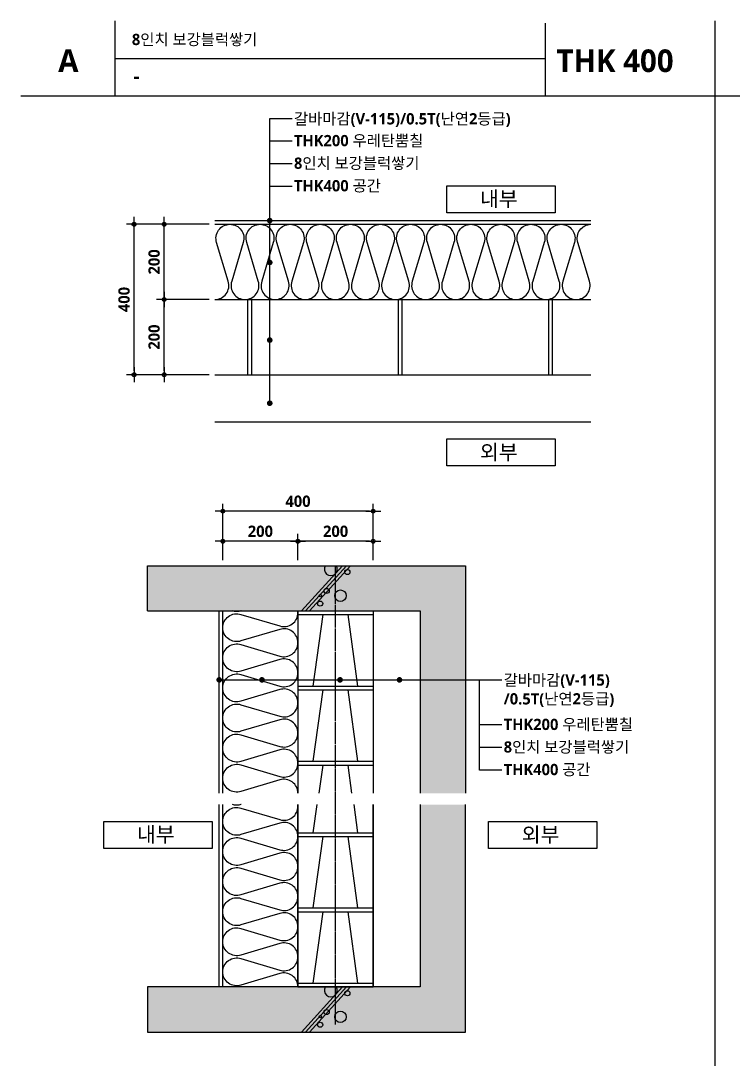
# Model space of a CAD drawing. Extents: x 200 to 24872, y 200 to 5740.
# Drawn here: x 200 to 2094, y 2978 to 5740 of the extents above; entities that cross this region are included whole.
import ezdxf
from ezdxf.enums import TextEntityAlignment as Align

# ---------------------------------------------------------------- set-up
doc = ezdxf.new("R2010")
doc.units = 0
doc.header["$LTSCALE"] = 10
doc.header["$MEASUREMENT"] = 0
doc.header["$PDSIZE"] = -2
doc.linetypes.add('CEN', pattern=[62, 60, -1, 0, -1])
doc.layers.get('0').update_dxf_attribs({"linetype": 'CONTINUOUS'})
doc.layers.get('Defpoints').update_dxf_attribs({"color": 143, "linetype": 'CONTINUOUS'})
for name, color, linetype in [('A-253', 253, 'CONTINUOUS'), ('A-ANNO-GRA1', 7, 'CONTINUOUS'), ('A-ANNO-LEAD', 4, 'CONTINUOUS'), ('A-ANNO-TEXT1', 7, 'CONTINUOUS'), ('A-COL', 2, 'CONTINUOUS'), ('A-CON', 2, 'CONTINUOUS'), ('A-DIM', 7, 'CONTINUOUS'), ('A-ins-line', 8, 'CONTINUOUS'), ('A-insul', 251, 'CONTINUOUS'), ('A-LEADER', 7, 'CONTINUOUS'), ('A-ST-AXIS-BUB', 7, 'CONTINUOUS'), ('A-ST-AXIS-DIM', 7, 'CONTINUOUS'), ('A-WALL-PIR', 6, 'CONTINUOUS'), ('CEN', 1, 'CEN'), ('HT', 8, 'CONTINUOUS')]:
    doc.layers.add(name, color=color, linetype=linetype)
doc.layers.add('A-TEXT-DP', color=181, linetype='CONTINUOUS', plot=False)
doc.styles.add('2020음성 1차', font='NanumGothicBold.ttf')
doc.dimstyles.new('DLEADER', dxfattribs={"dimscale": 50, "dimtxt": 3, "dimasz": 3, "dimexe": 1, "dimexo": 8, "dimgap": 1, "dimtad": 1, "dimdec": 0, "dimrnd": 0.25, "dimdsep": 32, "dimtxsty": '2020음성 1차', "dimblk": 'DOT', "dimcen": 5, "dimclrd": 4, "dimclre": 4, "dimclrt": 3, "dimadec": 0, "dimazin": 0, "dimtfac": 1, "dimtdec": 0, "dimtix": 1, "dimtmove": 2, "dimatfit": 1, "dimldrblk": 'DOT', "dimfxl": 1, "dimarcsym": 0})
doc.dimstyles.new('RI-DOT-150', dxfattribs={"dimscale": 150, "dimtxt": 3, "dimasz": 1, "dimexe": 2, "dimexo": 2, "dimgap": 1, "dimtad": 1, "dimdec": 0, "dimzin": 9, "dimdsep": 46, "dimtxsty": '2020음성 1차', "dimcen": 0, "dimclrd": 256, "dimclre": 256, "dimclrt": 3, "dimadec": 0, "dimazin": 0, "dimtm": 1e-09, "dimtfac": 1, "dimtdec": 0, "dimtix": 1, "dimtmove": 2, "dimatfit": 3, "dimfxl": 1.25, "dimtolj": 1, "dimtzin": 0, "dimlwd": -1, "dimlwe": -1, "dimarcsym": 0})

# ---------------------------------------------------------------- blocks, each defined once
blk = doc.blocks.new('DIMDOT')
at = {"layer": 'A-DIM', "color": 7, "linetype": 'Continuous'}
blk.add_line((-2, 0), (2, 0), dxfattribs=at)
for radius in [0.5, 0.25]:
    blk.add_circle((0, 0), radius, dxfattribs=at)
blk = doc.blocks.new('*D37')
at = {"layer": 'A-ST-AXIS-DIM'}
for p, q in [((701.1, 4998.7), (561.1, 4998.7)), ((581.1, 4808.7), (581.1, 4988.7)), ((701.1, 4798.7), (561.1, 4798.7))]:
    blk.add_line(p, q, dxfattribs=at)
at = {"layer": 'Defpoints', "color": 0}
for p in [(581.1, 4998.7), (716.1, 4998.7), (716.1, 4798.7)]:
    blk.add_point(p, dxfattribs=at)
at = {"layer": 'A-ST-AXIS-DIM', "linetype": 'ByBlock', "xscale": 10, "yscale": 10, "zscale": 10}
for p, rotation in [((581.1, 4998.7), 90), ((581.1, 4798.7), 270)]:
    blk.add_blockref('DIMDOT', p, dxfattribs=dict(at, rotation=rotation))
at = {"layer": 'A-ST-AXIS-DIM', "color": 3, "ltscale": 10, "insert": (554.6, 4898.7), "char_height": 30, "attachment_point": 5, "rotation": 90, "style": '2020음성 1차'}
blk.add_mtext('\\A1;200', dxfattribs=at)
blk = doc.blocks.new('*D38')
at = {"layer": 'A-ST-AXIS-DIM'}
for p, q in [((701.1, 5198.7), (561.1, 5198.7)), ((581.1, 5008.7), (581.1, 5188.7)), ((701.1, 4998.7), (561.1, 4998.7))]:
    blk.add_line(p, q, dxfattribs=at)
at = {"layer": 'Defpoints', "color": 0}
for p in [(581.1, 5198.7), (716.1, 5198.7), (716.1, 4998.7)]:
    blk.add_point(p, dxfattribs=at)
at = {"layer": 'A-ST-AXIS-DIM', "linetype": 'ByBlock', "xscale": 10, "yscale": 10, "zscale": 10}
for p, rotation in [((581.1, 5198.7), 90), ((581.1, 4998.7), 270)]:
    blk.add_blockref('DIMDOT', p, dxfattribs=dict(at, rotation=rotation))
at = {"layer": 'A-ST-AXIS-DIM', "color": 3, "ltscale": 10, "insert": (554.6, 5098.7), "char_height": 30, "attachment_point": 5, "rotation": 90, "style": '2020음성 1차'}
blk.add_mtext('\\A1;200', dxfattribs=at)
blk = doc.blocks.new('_Dot')
at = {"color": 0, "lineweight": -2}
blk.add_line((-0.5, 0), (-1, 0), dxfattribs=at)
at = {"color": 0, "const_width": 0.5}
blk.add_lwpolyline([(-0.25, 0, 1), (0.25, 0, 1)], format="xyb", close=True, dxfattribs=at)
blk = doc.blocks.new('SYM-DOT')
at = {"layer": 'A-LEADER', "const_width": 7.5}
blk.add_lwpolyline([(-7.1, 1.8, 1), (0.4, 1.8, 1)], format="xyb", close=True, dxfattribs=at)
blk = doc.blocks.new('222')
at = {"layer": 'HT'}
for p, q in [((9529.3, 4310.3), (9583.7, 4370.3)), ((9540.1, 4310.3), (9594.5, 4370.3))]:
    blk.add_line(p, q, dxfattribs=at)
at = {"layer": 'HT', "color": 4}
blk.add_line((9534.7, 4310.3), (9589.1, 4370.3), dxfattribs=at)
at = {"layer": 'HT'}
for centre, radius in [((9569.8, 4360.6), 3.41), ((9542.8, 4350.1), 7.63), ((9569.4, 4350), 1.53), ((9561.1, 4343.7), 3.41), ((9533.6, 4318.7), 3.41)]:
    blk.add_circle(centre, radius, dxfattribs=at)
blk.add_arc((9555.5, 4314.7), 8.7, 329.3752, 210.6248, dxfattribs=at)
blk = doc.blocks.new('*D39')
at = {"layer": 'A-ST-AXIS-DIM'}
for p, q in [((937.1, 4305.7), (937.1, 4375.7)), ((1137.1, 4305.7), (1137.1, 4375.7)), ((1127.1, 4355.7), (947.1, 4355.7))]:
    blk.add_line(p, q, dxfattribs=at)
at = {"layer": 'Defpoints', "color": 0}
for p in [(937.1, 4355.7), (937.1, 4290.7), (1137.1, 4290.7)]:
    blk.add_point(p, dxfattribs=at)
at = {"layer": 'A-ST-AXIS-DIM', "linetype": 'ByBlock', "xscale": 10, "yscale": 10, "zscale": 10, "rotation": 180}
blk.add_blockref('DIMDOT', (937.1, 4355.7), dxfattribs=at)
at = {"layer": 'A-ST-AXIS-DIM', "linetype": 'ByBlock', "xscale": 10, "yscale": 10, "zscale": 10}
blk.add_blockref('DIMDOT', (1137.1, 4355.7), dxfattribs=at)
at = {"layer": 'A-ST-AXIS-DIM', "color": 3, "ltscale": 10, "insert": (1037.1, 4382.2), "char_height": 30, "attachment_point": 5, "style": '2020음성 1차'}
blk.add_mtext('\\A1;200', dxfattribs=at)
blk = doc.blocks.new('*D40')
at = {"layer": 'A-ST-AXIS-DIM'}
for p, q in [((737.1, 4305.7), (737.1, 4375.7)), ((937.1, 4305.7), (937.1, 4375.7)), ((927.1, 4355.7), (747.1, 4355.7))]:
    blk.add_line(p, q, dxfattribs=at)
at = {"layer": 'Defpoints', "color": 0}
for p in [(737.1, 4355.7), (737.1, 4290.7), (937.1, 4290.7)]:
    blk.add_point(p, dxfattribs=at)
at = {"layer": 'A-ST-AXIS-DIM', "linetype": 'ByBlock', "xscale": 10, "yscale": 10, "zscale": 10, "rotation": 180}
blk.add_blockref('DIMDOT', (737.1, 4355.7), dxfattribs=at)
at = {"layer": 'A-ST-AXIS-DIM', "linetype": 'ByBlock', "xscale": 10, "yscale": 10, "zscale": 10}
blk.add_blockref('DIMDOT', (937.1, 4355.7), dxfattribs=at)
at = {"layer": 'A-ST-AXIS-DIM', "color": 3, "ltscale": 10, "insert": (837.1, 4382.2), "char_height": 30, "attachment_point": 5, "style": '2020음성 1차'}
blk.add_mtext('\\A1;200', dxfattribs=at)
blk = doc.blocks.new('*D47')
at = {"layer": 'A-ST-AXIS-DIM'}
for p, q in [((701.1, 5198.7), (481.1, 5198.7)), ((501.1, 4808.7), (501.1, 5188.7)), ((701.1, 4798.7), (481.1, 4798.7))]:
    blk.add_line(p, q, dxfattribs=at)
at = {"layer": 'Defpoints', "color": 0}
for p in [(501.1, 5198.7), (716.1, 5198.7), (716.1, 4798.7)]:
    blk.add_point(p, dxfattribs=at)
at = {"layer": 'A-ST-AXIS-DIM', "linetype": 'ByBlock', "xscale": 10, "yscale": 10, "zscale": 10}
for p, rotation in [((501.1, 5198.7), 90), ((501.1, 4798.7), 270)]:
    blk.add_blockref('DIMDOT', p, dxfattribs=dict(at, rotation=rotation))
at = {"layer": 'A-ST-AXIS-DIM', "color": 3, "ltscale": 10, "insert": (474.7, 4998.7), "char_height": 30, "attachment_point": 5, "rotation": 90, "style": '2020음성 1차'}
blk.add_mtext('\\A1;400', dxfattribs=at)
blk = doc.blocks.new('*D48')
at = {"layer": 'A-ST-AXIS-DIM'}
for p, q in [((737.1, 4305.7), (737.1, 4455.7)), ((1137.1, 4305.7), (1137.1, 4455.7)), ((1127.1, 4435.7), (747.1, 4435.7))]:
    blk.add_line(p, q, dxfattribs=at)
at = {"layer": 'Defpoints', "color": 0}
for p in [(737.1, 4435.7), (737.1, 4290.7), (1137.1, 4290.7)]:
    blk.add_point(p, dxfattribs=at)
at = {"layer": 'A-ST-AXIS-DIM', "linetype": 'ByBlock', "xscale": 10, "yscale": 10, "zscale": 10, "rotation": 180}
blk.add_blockref('DIMDOT', (737.1, 4435.7), dxfattribs=at)
at = {"layer": 'A-ST-AXIS-DIM', "linetype": 'ByBlock', "xscale": 10, "yscale": 10, "zscale": 10}
blk.add_blockref('DIMDOT', (1137.1, 4435.7), dxfattribs=at)
at = {"layer": 'A-ST-AXIS-DIM', "color": 3, "ltscale": 10, "insert": (937.1, 4462.1), "char_height": 30, "attachment_point": 5, "style": '2020음성 1차'}
blk.add_mtext('\\A1;400', dxfattribs=at)

msp = doc.modelspace()

# ---------------------------------------------------------------- hatches: boundary and pattern name
at = {"layer": 'A-253'}
h = msp.add_hatch(color=256, dxfattribs=at)
h.dxf.hatch_style = 1
h.paths.add_polyline_path([(1382.1, 4290.7), (537.1, 4290.7), (537.1, 4170.7), (1262.1, 4170.7), (1262.1, 3685.7), (1382.1, 3685.7)])
h = msp.add_hatch(color=256, dxfattribs=at)
h.dxf.hatch_style = 1
h.paths.add_polyline_path([(1382.1, 3655.7), (1262.1, 3655.7), (1262.1, 3170.7), (537.1, 3170.7), (537.1, 3050.7), (1382.1, 3050.7)])

# ---------------------------------------------------------------- linework, layer by layer
at = {"layer": 'A-ANNO-GRA1'}
for p, q in [((450, 5740), (450, 5540)), ((1595, 5540), (1595, 5733.3)), ((2045, 5740), (2045, 200)), ((450, 5640), (1595, 5640)), ((200, 5540), (7295, 5540))]:
    msp.add_line(p, q, dxfattribs=at)
at = {"layer": 'A-ANNO-GRA1', "ltscale": 10}
for p, q in [((937.1, 3655.7), (937.1, 3170.7)), ((1137.1, 3655.7), (1137.1, 3170.7))]:
    msp.add_line(p, q, dxfattribs=at)
at = {"layer": 'A-ANNO-LEAD'}
for p, q in [((922, 5419.7), (862, 5419.7)), ((922, 5359.7), (862, 5359.7)), ((922, 5299.7), (862, 5299.7)), ((1419.5, 3747.2), (1419.5, 3987.2)), ((1479.5, 3867.2), (1419.5, 3867.2)), ((1479.5, 3807.2), (1419.5, 3807.2)), ((1479.5, 3747.2), (1419.5, 3747.2))]:
    msp.add_line(p, q, dxfattribs=at)
at = {"layer": 'A-ANNO-TEXT1', "ltscale": 10}
for p, q in [((716.1, 4998.7), (1716.1, 4998.7)), ((716.1, 4798.7), (1716.1, 4798.7)), ((937.1, 4170.7), (937.1, 3685.7)), ((1137.1, 4170.7), (1137.1, 3685.7))]:
    msp.add_line(p, q, dxfattribs=at)
at = {"layer": 'A-ANNO-TEXT1'}
for p, q in [((804.1, 4798.7), (804.1, 4998.7)), ((814.1, 4798.7), (814.1, 4998.7)), ((1204.1, 4798.7), (1204.1, 4998.7)), ((1214.1, 4798.7), (1214.1, 4998.7)), ((1604.1, 4798.7), (1604.1, 4998.7)), ((1614.1, 4798.7), (1614.1, 4998.7)), ((937.1, 4170.7), (1137.1, 4170.7)), ((937.1, 4160.7), (1137.1, 4160.7)), ((977.8, 3970.7), (1003.7, 4160.7)), ((1096.3, 3970.7), (1070.5, 4160.7)), ((937.1, 3970.7), (1137.1, 3970.7)), ((937.1, 3970.7), (1137.1, 3970.7)), ((937.1, 3960.7), (1137.1, 3960.7)), ((977.8, 3770.7), (1003.7, 3960.7)), ((1096.3, 3770.7), (1070.5, 3960.7)), ((937.1, 3770.7), (1137.1, 3770.7)), ((937.1, 3770.7), (1137.1, 3770.7)), ((937.1, 3760.7), (1137.1, 3760.7)), ((993.4, 3685.7), (1003.7, 3760.7)), ((1080.7, 3685.7), (1070.5, 3760.7)), ((977.8, 3580.7), (988, 3655.7)), ((1096.3, 3580.7), (1086.1, 3655.7)), ((937.1, 3580.7), (1137.1, 3580.7)), ((937.1, 3580.7), (1137.1, 3580.7)), ((937.1, 3570.7), (1137.1, 3570.7)), ((937.1, 3570.7), (1137.1, 3570.7)), ((977.8, 3380.7), (1003.7, 3570.7)), ((1096.3, 3380.7), (1070.5, 3570.7)), ((937.1, 3380.7), (1137.1, 3380.7)), ((937.1, 3370.7), (1137.1, 3370.7)), ((977.8, 3180.7), (1003.7, 3370.7)), ((1096.3, 3180.7), (1070.5, 3370.7)), ((937.1, 3180.7), (1137.1, 3180.7)), ((937.1, 3170.7), (1137.1, 3170.7))]:
    msp.add_line(p, q, dxfattribs=at)
at = {"layer": 'A-COL', "ltscale": 100}
msp.add_line((716.1, 4673.7), (1716.1, 4673.7), dxfattribs=at)
at = {"layer": 'A-CON'}
for p, q in [((537.1, 4170.7), (1262.1, 4170.7)), ((1262.1, 4170.7), (1262.1, 3685.7))]:
    msp.add_line(p, q, dxfattribs=at)
msp.add_lwpolyline([(1262.1, 3655.7), (1262.1, 3170.7), (537.1, 3170.7)], dxfattribs=at)
at = {"layer": 'A-ins-line', "ltscale": 5}
for p, q in [((716.1, 5198.7), (1716.1, 5198.7)), ((737.1, 3685.7), (737.1, 4170.7)), ((737.1, 3170.7), (737.1, 3655.7))]:
    msp.add_line(p, q, dxfattribs=at)
at = {"layer": 'A-ins-line'}
for p, q in [((937.1, 3170.7), (937.1, 3655.7)), ((1137.1, 3170.7), (1137.1, 3655.7))]:
    msp.add_line(p, q, dxfattribs=at)
at = {"layer": 'A-insul'}
for points in [[(716.1, 4998.7, 0.509267), (716.1, 4998.7, 0.509267), (751.5, 5047.2), (720.8, 5150.2, -0.509267), (756.2, 5198.7, -0.509267), (791.5, 5150.2), (760.8, 5047.2, 0.509267), (796.2, 4998.7, 0.509267), (831.5, 5047.2), (800.9, 5150.2, -0.509267), (836.2, 5198.7, -0.509267), (871.5, 5150.2), (840.9, 5047.2, 0.509267), (876.2, 4998.7, 0.509267), (911.6, 5047.2), (880.9, 5150.2, -0.509267), (916.2, 5198.7, -0.509267), (951.6, 5150.2), (920.9, 5047.2, 0.509267), (956.2, 4998.7, 0.509267), (991.6, 5047.2), (961, 5150.2, -0.509267), (996.3, 5198.7, -0.509267), (1031.6, 5150.2), (1001, 5047.2, 0.509267), (1036.3, 4998.7, 0.509267), (1071.6, 5047.2), (1041, 5150.2, -0.509267), (1076.3, 5198.7, -0.509267), (1111.6, 5150.2), (1081, 5047.2, 0.509267), (1116.3, 4998.7, 0.509267), (1151.7, 5047.2), (1121, 5150.2, -0.509267), (1156.4, 5198.7, -0.509267), (1191.7, 5150.2), (1161, 5047.2, 0.509267), (1196.4, 4998.7, 0.509267), (1231.7, 5047.2), (1201.1, 5150.2, -0.509267), (1236.4, 5198.7, -0.509267), (1271.7, 5150.2), (1241.1, 5047.2, 0.509267), (1276.4, 4998.7, 0.509267), (1311.8, 5047.2), (1281.1, 5150.2, -0.509267), (1316.4, 5198.7, -0.509267), (1351.8, 5150.2), (1321.1, 5047.2, 0.509267), (1356.4, 4998.7, 0.509267), (1391.8, 5047.2), (1361.2, 5150.2, -0.509267), (1396.5, 5198.7, -0.509267), (1431.8, 5150.2), (1401.2, 5047.2, 0.509267), (1436.5, 4998.7, 0.509267), (1471.8, 5047.2), (1441.2, 5150.2, -0.509267), (1476.5, 5198.7, -0.509267), (1511.8, 5150.2), (1481.2, 5047.2, 0.509267), (1516.5, 4998.7, 0.509267), (1551.9, 5047.2), (1521.2, 5150.2, -0.509267), (1556.6, 5198.7, -0.509267), (1591.9, 5150.2), (1561.2, 5047.2, 0.509267), (1596.6, 4998.7, 0.509267), (1631.9, 5047.2), (1601.3, 5150.2, -0.509267), (1636.6, 5198.7, -0.509267), (1671.9, 5150.2), (1641.3, 5047.2, 0.509267), (1676.6, 4998.7, 0.509267), (1712, 5047.2), (1681.3, 5150.2, -0.50486), (1716.1, 5198.7)], [(937.1, 3685.7, 0.509267), (937.1, 3685.7, 0.509267), (888.6, 3721), (785.5, 3690.4, -0.509267), (737.1, 3725.7, -0.509267), (785.5, 3761), (888.6, 3730.4, 0.509267), (937.1, 3765.7, 0.509267), (888.6, 3801.1), (785.5, 3770.4, -0.509267), (737.1, 3805.8, -0.509267), (785.5, 3841.1), (888.6, 3810.4, 0.509267), (937.1, 3845.8, 0.509267), (888.6, 3881.1), (785.5, 3850.5, -0.509267), (737.1, 3885.8, -0.509267), (785.5, 3921.1), (888.6, 3890.5, 0.509267), (937.1, 3925.8, 0.509267), (888.6, 3961.2), (785.5, 3930.5, -0.509267), (737.1, 3965.8, -0.509267), (785.5, 4001.2), (888.6, 3970.5, 0.509267), (937.1, 4005.8, 0.509267), (888.6, 4041.2), (785.5, 4010.6, -0.509267), (737.1, 4045.9, -0.509267), (785.5, 4081.2), (888.6, 4050.6, 0.509267), (937.1, 4085.9, 0.509267), (888.6, 4121.2), (785.5, 4090.6, -0.509267), (737.1, 4125.9, -0.509267), (785.5, 4161.2), (888.6, 4130.6, 0.509267), (937.1, 4165.9, 0.032175), (936.8, 4170.7)], [(785.7, 4170.7), (785.5, 4170.6, -0.158397), (762.6, 4170.7)], [(937.1, 3170.7, 0.509267), (937.1, 3170.7, 0.509267), (888.6, 3206), (785.5, 3175.4, -0.509267), (737.1, 3210.7, -0.509267), (785.5, 3246), (888.6, 3215.4, 0.509267), (937.1, 3250.7, 0.509267), (888.6, 3286.1), (785.5, 3255.4, -0.509267), (737.1, 3290.8, -0.509267), (785.5, 3326.1), (888.6, 3295.4, 0.509267), (937.1, 3330.8, 0.509267), (888.6, 3366.1), (785.5, 3335.5, -0.509267), (737.1, 3370.8, -0.509267), (785.5, 3406.1), (888.6, 3375.5, 0.509267), (937.1, 3410.8, 0.509267), (888.6, 3446.2), (785.5, 3415.5, -0.509267), (737.1, 3450.8, -0.509267), (785.5, 3486.2), (888.6, 3455.5, 0.509267), (937.1, 3490.8, 0.509267), (888.6, 3526.2), (785.5, 3495.6, -0.509267), (737.1, 3530.9, -0.509267), (785.5, 3566.2), (888.6, 3535.6, 0.509267), (937.1, 3570.9, 0.509267), (888.6, 3606.2), (785.5, 3575.6, -0.509267), (737.1, 3610.9, -0.509267), (785.5, 3646.2), (888.6, 3615.6, 0.509267), (937.1, 3650.9, 0.032175), (936.8, 3655.7)], [(785.7, 3655.7), (785.5, 3655.6, -0.158397), (762.6, 3655.7)]]:
    msp.add_lwpolyline(points, format="xyb", dxfattribs=at)
at = {"layer": 'A-ST-AXIS-BUB'}
for points in [[(1621, 5229), (1333, 5229), (1333, 5301), (1621, 5301)], [(1621, 4556), (1333, 4556), (1333, 4628), (1621, 4628)], [(709, 3538.9), (421, 3538.9), (421, 3610.9), (709, 3610.9)], [(1732, 3538.9), (1444, 3538.9), (1444, 3610.9), (1732, 3610.9)]]:
    msp.add_lwpolyline(points, close=True, dxfattribs=at)
at = {"layer": 'A-TEXT-DP'}
for points in [[(537.1, 4170.7), (537.1, 4290.7), (1382.1, 4290.7), (1382.1, 3685.7)], [(537.1, 3170.7), (537.1, 3050.7), (1382.1, 3050.7), (1382.1, 3655.7)]]:
    msp.add_lwpolyline(points, dxfattribs=at)
at = {"layer": 'A-WALL-PIR'}
for p, q in [((716.1, 5208.7), (1716.1, 5208.7)), ((727.1, 3685.7), (727.1, 4170.7)), ((727.1, 3170.7), (727.1, 3655.7))]:
    msp.add_line(p, q, dxfattribs=at)
at = {"layer": 'CEN', "ltscale": 0.1}
msp.add_line((1037.1, 3070.6), (1037.1, 4290.7), dxfattribs=at)

# ---------------------------------------------------------------- block references
at = {"xscale": 2, "yscale": 2, "zscale": 2, "rotation": 180}
for p in [(20135.5, 12911.2), (20135.5, 11791.2)]:
    msp.add_blockref('222', p, dxfattribs=at)
at = {"layer": 'A-ANNO-LEAD'}
for p in [(865.3, 5206.8), (865.3, 5095.5), (865.3, 4889)]:
    msp.add_blockref('SYM-DOT', p, dxfattribs=at)
at = {"layer": 'A-ANNO-LEAD', "xscale": -1}
for p in [(837.9, 3985.4), (1045.6, 3985.4), (1203.6, 3985.4)]:
    msp.add_blockref('SYM-DOT', p, dxfattribs=at)

# ---------------------------------------------------------------- texts
at = {"layer": 'A-ANNO-TEXT1', "style": '2020음성 1차'}
for s, p in [('8인치 보강블럭쌓기', (495.4, 5690.3)), ('갈바마감(V-115)/0.5T(난연2등급)', (926.4, 5479.3)), ('THK200 우레탄뿜칠', (926.4, 5421.3)), ('8인치 보강블럭쌓기', (926.4, 5361.3)), ('THK400 공간', (926.4, 5301.3)), ('갈바마감(V-115)', (1484, 3986.8)), ('/0.5T(난연2등급)', (1484, 3936.8)), ('THK200 우레탄뿜칠', (1484, 3868.8)), ('8인치 보강블럭쌓기', (1484, 3808.8)), ('THK400 공간', (1484, 3748.8))]:
    msp.add_text(s, height=30, dxfattribs=at).set_placement(p, align=Align.MIDDLE_LEFT)
for s, p in [('A', (326.4, 5603.7)), ('THK 400', (1780.2, 5603.7))]:
    msp.add_text(s, height=60, dxfattribs=at).set_placement(p, align=Align.CENTER)
for s, p in [('-', (499.1, 5573.2)), ('내부', (1420.9, 5246.3)), ('외부', (1420.9, 4572.6)), ('내부', (508.9, 3556.2)), ('외부', (1531.9, 3555.5))]:
    msp.add_text(s, height=40, dxfattribs=at).set_placement(p)

# ---------------------------------------------------------------- dimensions: what is measured, and where the dimension line sits
at = {"layer": 'A-ST-AXIS-DIM'}
for base, p1, p2, angle, picture, middle in [((501.1, 5198.7), (716.1, 4798.7), (716.1, 5198.7), 90, '*D47', (474.7, 4998.7)), ((581.1, 5198.7), (716.1, 4998.7), (716.1, 5198.7), 90, '*D38', (554.6, 5098.7)), ((581.1, 4998.7), (716.1, 4798.7), (716.1, 4998.7), 90, '*D37', (554.6, 4898.7)), ((737.1, 4435.7), (1137.1, 4290.7), (737.1, 4290.7), 180, '*D48', (937.1, 4462.1)), ((737.1, 4355.7), (937.1, 4290.7), (737.1, 4290.7), 180, '*D40', (837.1, 4382.2)), ((937.1, 4355.7), (1137.1, 4290.7), (937.1, 4290.7), 180, '*D39', (1037.1, 4382.2))]:
    dim = msp.add_linear_dim(base=base, p1=p1, p2=p2, angle=angle, dimstyle='RI-DOT-150', override={"dimscale": 10, "dimexo": 1.5, "dimlunit": 6, "dimblk1": 'DIMDOT', "dimblk2": 'DIMDOT', "dimsah": 1}, dxfattribs=at)
    dim.commit()
    dim.dimension.update_dxf_attribs({"geometry": picture, "text_midpoint": middle})

# ---------------------------------------------------------------- leaders
at = {"layer": 'A-ANNO-LEAD'}
for points in [[(862, 4722.9), (862, 5479.7), (922, 5479.7)], [(727.6, 3987.2), (1427.3, 3987.2), (1479.5, 3987.2)]]:
    msp.add_leader(points, dimstyle='DLEADER', override={"dimscale": 10, "dimasz": 1.5, "dimclrd": 7}, dxfattribs=at)

doc.saveas('drawing.dxf')
